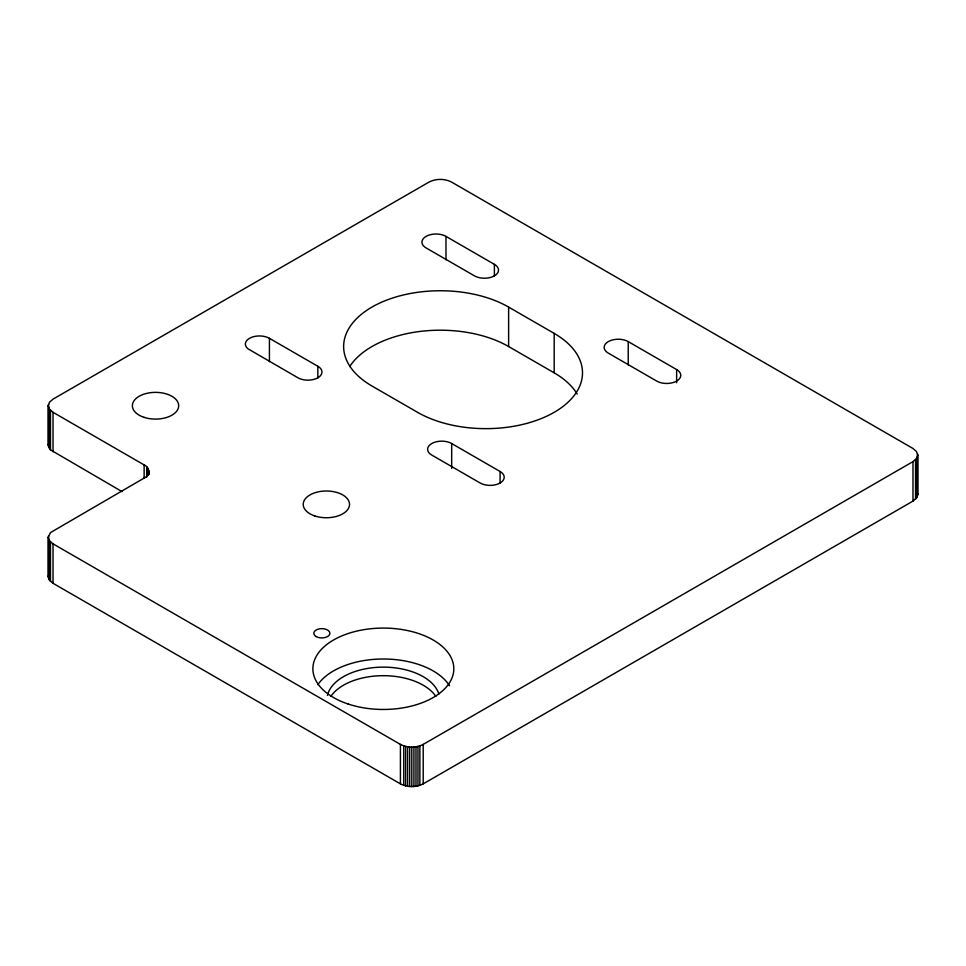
<?xml version="1.0" encoding="UTF-8"?>
<svg xmlns="http://www.w3.org/2000/svg" width="966" height="966" viewBox="0 0 966 966"><rect width="100%" height="100%" fill="white"/><g stroke="black" fill="none" stroke-linecap="round" stroke-linejoin="round"><path stroke-width="1.45" d="M48.3 405.732L49.532 402.17L53.021 399.151L428.892 182.139C435.883 178.493 444.686 178.493 451.677 182.139L912.979 448.478L916.468 451.496L917.7 455.046L917.7 494.507L916.468 498.07L912.979 501.088L423.205 783.861C416.213 787.507 407.41 787.507 400.419 783.861L53.021 583.283L49.532 580.264L48.3 576.714L48.3 537.253L50.461 532.604L144.139 478.073C150.165 475.743 150.165 467.23 144.139 464.912L53.021 412.301L49.532 409.294L48.3 405.732L48.3 445.193L50.461 449.842L122.006 491.597M48.3 445.193L48.843 442.778M48.3 576.714L48.843 574.299M917.7 455.046L916.468 458.608L912.979 461.627L423.205 744.4C416.213 748.046 407.41 748.046 400.419 744.4L53.021 543.834L49.532 540.815L48.3 537.253M494.387 264.346A14.092 8.139 0 0 1 494.387 275.853A14.092 8.139 0 0 1 474.463 275.853L426.054 247.9A14.092 8.139 0 0 1 426.054 236.392A14.092 8.139 0 0 1 445.978 236.392L494.387 264.346L494.387 276.034M676.635 369.567A14.092 8.139 0 0 1 676.635 381.075A14.092 8.139 0 0 1 656.699 381.075L608.29 353.121A14.092 8.139 0 0 1 608.29 341.614A14.092 8.139 0 0 1 628.226 341.614L676.635 369.567L676.635 382.717M508.623 307.091L554.194 333.391A96.648 55.799 0 0 1 554.194 412.301A96.648 55.799 0 0 1 417.505 412.301L371.946 386.002A96.648 55.799 0 0 1 371.946 307.091A96.648 55.799 0 0 1 508.623 307.091L508.623 346.54L554.194 372.852A96.648 55.799 0 0 1 577.185 394.068M317.838 366.271A14.092 8.139 0 0 1 317.838 377.778A14.092 8.139 0 0 1 297.914 377.778L248.045 348.847A14.092 8.139 0 0 1 250.327 337.883A14.092 8.139 0 0 1 269.429 338.329L317.838 366.271L317.838 377.96M500.086 471.493A14.092 8.139 0 0 1 500.086 483A14.092 8.139 0 0 1 480.15 483L431.742 455.046A14.092 8.139 0 0 1 431.742 443.539A14.092 8.139 0 0 1 451.677 443.539L500.086 471.493L500.086 483.181M917.157 492.105L917.7 494.507M917.567 453.839L917.567 495.727M917.157 457.461L917.157 496.91M916.468 458.608L916.468 498.07M915.539 459.707L915.539 499.156M912.979 461.627L912.979 501.088M628.226 341.614L628.226 364.991M554.194 333.391L554.194 372.852M451.677 443.539L451.677 468.389M445.978 236.392L445.978 259.782M423.205 744.4L423.205 783.861M419.86 745.873L419.86 785.334M417.976 746.416L417.976 785.877M415.984 746.803L415.984 786.264M413.919 747.044L413.919 786.505M411.806 747.129L411.806 786.578M409.705 747.044L409.705 786.505M407.64 746.803L407.64 786.264M405.648 746.416L405.648 785.877M403.752 745.873L403.752 785.334M400.419 744.4L400.419 783.861M269.429 338.329L269.429 361.707M148.861 471.493L148.861 474.415M148.716 470.273L148.716 474.656M148.305 469.09L148.305 474.934M147.629 467.93L147.629 475.236M146.699 466.844L146.699 477.071M144.139 464.912L144.139 478.073M53.021 412.301L53.021 451.762M53.021 543.834L53.021 583.283M50.461 410.381L50.461 449.842M50.461 541.902L50.461 581.363M49.532 409.294L49.532 448.743M49.532 540.815L49.532 580.264M48.843 408.135L48.843 447.596M48.843 539.656L48.843 579.117M48.433 404.512L48.433 446.401M48.433 536.033L48.433 577.922M349.728 366.512A96.648 55.799 0 0 1 508.623 346.54M330.855 696.341A56.378 32.554 0 0 1 383.333 675.681A56.378 32.554 0 0 1 435.823 696.341M327.438 695.435A56.378 32.554 0 0 1 382.101 667.144A56.378 32.554 0 0 1 438.854 694.023M317.838 684.665A70.47 40.693 0 0 1 384.359 659.005A70.47 40.693 0 0 1 449.564 685.775M314.807 515.953A23.16 13.367 0 0 0 349.535 504.373A23.16 13.367 0 0 0 314.807 492.793A23.16 13.367 0 0 0 314.807 515.953M143.958 417.312A23.16 13.367 0 0 0 178.686 405.732A23.16 13.367 0 0 0 143.958 394.152A23.16 13.367 0 0 0 143.958 417.312M316.16 636.57A8.054 4.649 0 0 0 329.635 634.481A8.054 4.649 0 0 0 319.77 628.794A8.054 4.649 0 0 0 316.16 636.57M348.098 704.009A70.47 40.693 0 0 0 453.815 668.774A70.47 40.693 0 0 0 348.098 633.539A70.47 40.693 0 0 0 348.098 704.009"/></g></svg>
